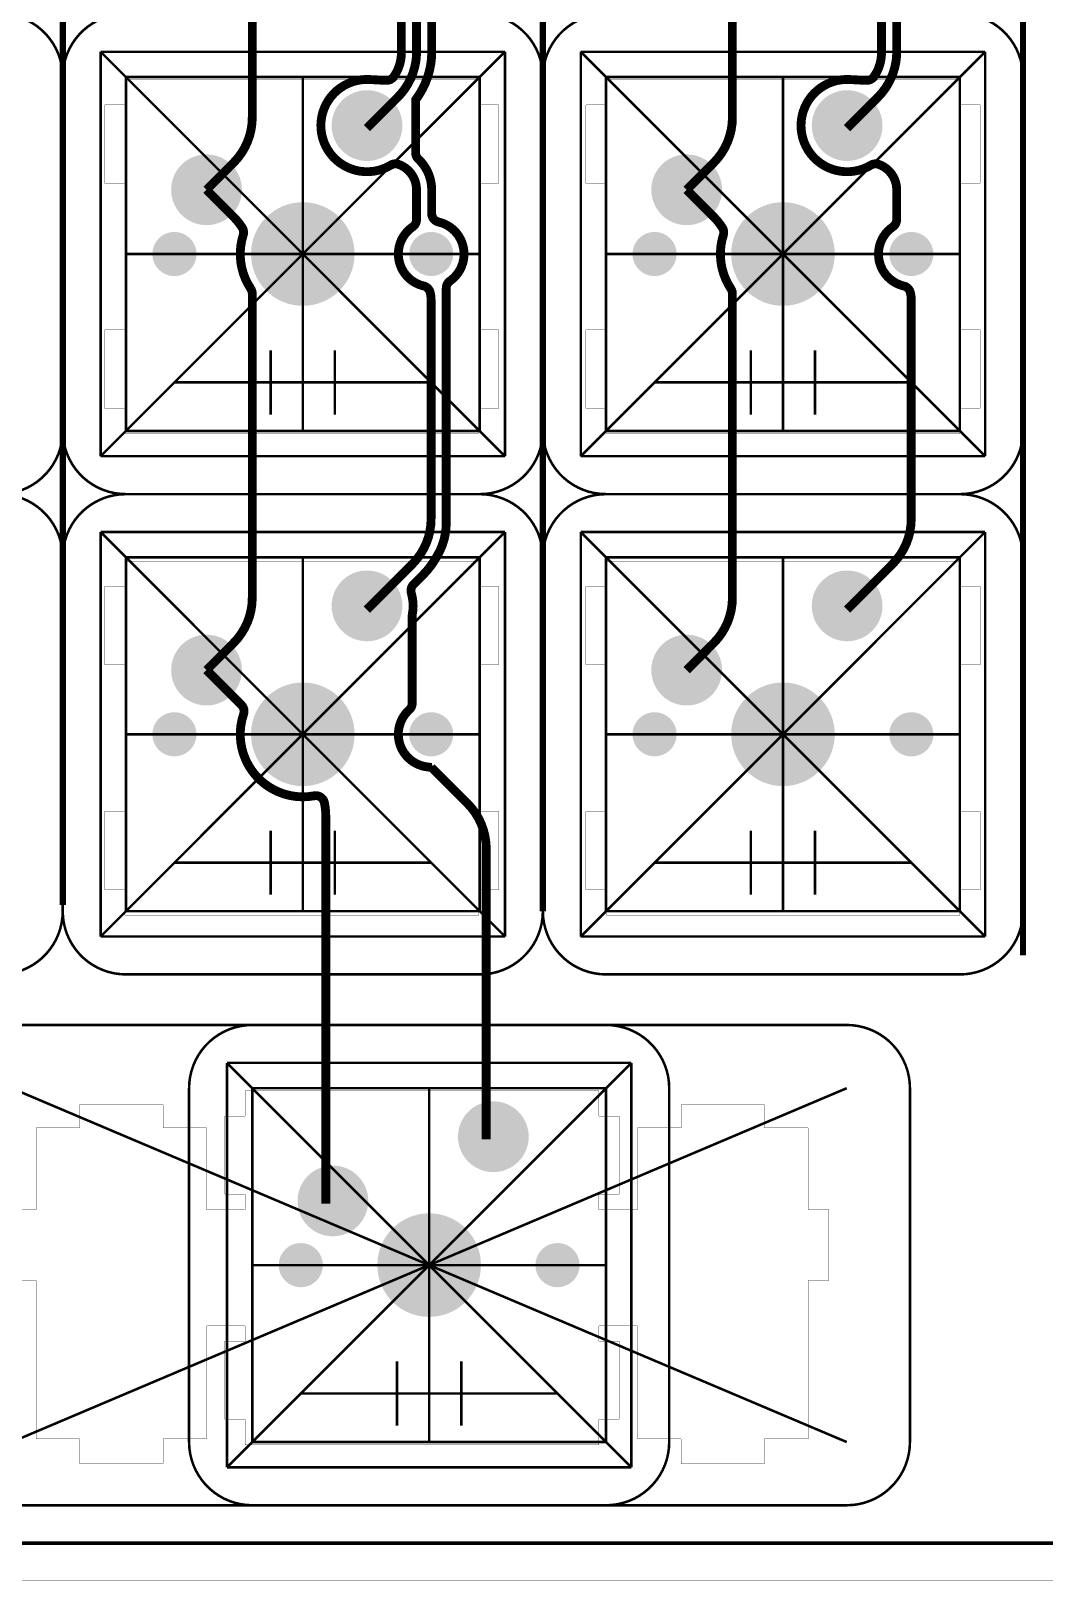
# Model space of a CAD drawing. Header units: inches. Extents: x -214 to 438, y -213 to 250.
# Drawn here: x -29.8 to 10.3, y -90.5 to -29.2 of the extents above; entities that cross this region are included whole.
import ezdxf

# ---------------------------------------------------------------- set-up
doc = ezdxf.new("R2010")
doc.units = ezdxf.units.IN
for name, color, linetype in [('Bottom Layer', 5, 'Continuous'), ('Drawing', 216, 'Continuous'), ('Drawing3', 56, 'Continuous'), ('Mechanical 22', 56, 'Continuous'), ('Multi-Layer', 9, 'Continuous'), ('Outline', 6, 'Continuous'), ('Top Layer', 1, 'Continuous')]:
    doc.layers.add(name, color=color, linetype=linetype)

msp = doc.modelspace()

# ---------------------------------------------------------------- hatches: boundary and pattern name
at = {"layer": 'Bottom Layer'}
h = msp.add_hatch(color=5, dxfattribs=at)
edge = h.paths.add_edge_path()
edge.add_arc((-16.46, -32.92), 1.4, 0, 360)
h = msp.add_hatch(color=5, dxfattribs=at)
edge = h.paths.add_edge_path()
edge.add_arc((2.54, -32.92), 1.4, 0, 360)
h = msp.add_hatch(color=5, dxfattribs=at)
edge = h.paths.add_edge_path()
edge.add_arc((-22.81, -35.46), 1.4, 0, 360)
h = msp.add_hatch(color=5, dxfattribs=at)
edge = h.paths.add_edge_path()
edge.add_arc((-3.81, -35.46), 1.4, 0, 360)
h = msp.add_hatch(color=5, dxfattribs=at)
edge = h.paths.add_edge_path()
edge.add_arc((-19, -38), 2.05, 0, 360)
h = msp.add_hatch(color=5, dxfattribs=at)
edge = h.paths.add_edge_path()
edge.add_arc((0, -38), 2.05, 0, 360)
h = msp.add_hatch(color=5, dxfattribs=at)
edge = h.paths.add_edge_path()
edge.add_arc((-24.08, -38), 0.875, 0, 360)
h = msp.add_hatch(color=5, dxfattribs=at)
edge = h.paths.add_edge_path()
edge.add_arc((-13.92, -38), 0.875, 0, 360)
h = msp.add_hatch(color=5, dxfattribs=at)
edge = h.paths.add_edge_path()
edge.add_arc((-5.08, -38), 0.875, 0, 360)
h = msp.add_hatch(color=5, dxfattribs=at)
edge = h.paths.add_edge_path()
edge.add_arc((5.08, -38), 0.875, 0, 360)
h = msp.add_hatch(color=5, dxfattribs=at)
edge = h.paths.add_edge_path()
edge.add_arc((-16.46, -51.92), 1.4, 0, 360)
h = msp.add_hatch(color=5, dxfattribs=at)
edge = h.paths.add_edge_path()
edge.add_arc((2.54, -51.92), 1.4, 0, 360)
h = msp.add_hatch(color=5, dxfattribs=at)
edge = h.paths.add_edge_path()
edge.add_arc((-22.81, -54.46), 1.4, 0, 360)
h = msp.add_hatch(color=5, dxfattribs=at)
edge = h.paths.add_edge_path()
edge.add_arc((-3.81, -54.46), 1.4, 0, 360)
h = msp.add_hatch(color=5, dxfattribs=at)
edge = h.paths.add_edge_path()
edge.add_arc((-19, -57), 2.05, 0, 360)
h = msp.add_hatch(color=5, dxfattribs=at)
edge = h.paths.add_edge_path()
edge.add_arc((0, -57), 2.05, 0, 360)
h = msp.add_hatch(color=5, dxfattribs=at)
edge = h.paths.add_edge_path()
edge.add_arc((-24.08, -57), 0.875, 0, 360)
h = msp.add_hatch(color=5, dxfattribs=at)
edge = h.paths.add_edge_path()
edge.add_arc((-13.92, -57), 0.875, 0, 360)
h = msp.add_hatch(color=5, dxfattribs=at)
edge = h.paths.add_edge_path()
edge.add_arc((-5.08, -57), 0.875, 0, 360)
h = msp.add_hatch(color=5, dxfattribs=at)
edge = h.paths.add_edge_path()
edge.add_arc((5.08, -57), 0.875, 0, 360)
h = msp.add_hatch(color=5, dxfattribs=at)
edge = h.paths.add_edge_path()
edge.add_arc((-11.46, -72.92), 1.4, 0, 360)
h = msp.add_hatch(color=5, dxfattribs=at)
edge = h.paths.add_edge_path()
edge.add_arc((-17.81, -75.46), 1.4, 0, 360)
h = msp.add_hatch(color=5, dxfattribs=at)
edge = h.paths.add_edge_path()
edge.add_arc((-14, -78), 2.05, 0, 360)
h = msp.add_hatch(color=5, dxfattribs=at)
edge = h.paths.add_edge_path()
edge.add_arc((-19.08, -78), 0.875, 0, 360)
h = msp.add_hatch(color=5, dxfattribs=at)
edge = h.paths.add_edge_path()
edge.add_arc((-8.92, -78), 0.875, 0, 360)
at = {"layer": 'Multi-Layer'}
h = msp.add_hatch(color=9, dxfattribs=at)
edge = h.paths.add_edge_path()
edge.add_arc((-16.46, -32.92), 1.4, 0, 360)
h = msp.add_hatch(color=9, dxfattribs=at)
edge = h.paths.add_edge_path()
edge.add_arc((2.54, -32.92), 1.4, 0, 360)
h = msp.add_hatch(color=9, dxfattribs=at)
edge = h.paths.add_edge_path()
edge.add_arc((-22.81, -35.46), 1.4, 0, 360)
h = msp.add_hatch(color=9, dxfattribs=at)
edge = h.paths.add_edge_path()
edge.add_arc((-3.81, -35.46), 1.4, 0, 360)
h = msp.add_hatch(color=9, dxfattribs=at)
edge = h.paths.add_edge_path()
edge.add_arc((-19, -38), 2.05, 0, 360)
h = msp.add_hatch(color=9, dxfattribs=at)
edge = h.paths.add_edge_path()
edge.add_arc((0, -38), 2.05, 0, 360)
h = msp.add_hatch(color=9, dxfattribs=at)
edge = h.paths.add_edge_path()
edge.add_arc((-24.08, -38), 0.875, 0, 360)
h = msp.add_hatch(color=9, dxfattribs=at)
edge = h.paths.add_edge_path()
edge.add_arc((-13.92, -38), 0.875, 0, 360)
h = msp.add_hatch(color=9, dxfattribs=at)
edge = h.paths.add_edge_path()
edge.add_arc((-5.08, -38), 0.875, 0, 360)
h = msp.add_hatch(color=9, dxfattribs=at)
edge = h.paths.add_edge_path()
edge.add_arc((5.08, -38), 0.875, 0, 360)
h = msp.add_hatch(color=9, dxfattribs=at)
edge = h.paths.add_edge_path()
edge.add_arc((-16.46, -51.92), 1.4, 0, 360)
h = msp.add_hatch(color=9, dxfattribs=at)
edge = h.paths.add_edge_path()
edge.add_arc((2.54, -51.92), 1.4, 0, 360)
h = msp.add_hatch(color=9, dxfattribs=at)
edge = h.paths.add_edge_path()
edge.add_arc((-22.81, -54.46), 1.4, 0, 360)
h = msp.add_hatch(color=9, dxfattribs=at)
edge = h.paths.add_edge_path()
edge.add_arc((-3.81, -54.46), 1.4, 0, 360)
h = msp.add_hatch(color=9, dxfattribs=at)
edge = h.paths.add_edge_path()
edge.add_arc((-19, -57), 2.05, 0, 360)
h = msp.add_hatch(color=9, dxfattribs=at)
edge = h.paths.add_edge_path()
edge.add_arc((0, -57), 2.05, 0, 360)
h = msp.add_hatch(color=9, dxfattribs=at)
edge = h.paths.add_edge_path()
edge.add_arc((-24.08, -57), 0.875, 0, 360)
h = msp.add_hatch(color=9, dxfattribs=at)
edge = h.paths.add_edge_path()
edge.add_arc((-13.92, -57), 0.875, 0, 360)
h = msp.add_hatch(color=9, dxfattribs=at)
edge = h.paths.add_edge_path()
edge.add_arc((-5.08, -57), 0.875, 0, 360)
h = msp.add_hatch(color=9, dxfattribs=at)
edge = h.paths.add_edge_path()
edge.add_arc((5.08, -57), 0.875, 0, 360)
h = msp.add_hatch(color=9, dxfattribs=at)
edge = h.paths.add_edge_path()
edge.add_arc((-11.46, -72.92), 1.4, 0, 360)
h = msp.add_hatch(color=9, dxfattribs=at)
edge = h.paths.add_edge_path()
edge.add_arc((-17.81, -75.46), 1.4, 0, 360)
h = msp.add_hatch(color=9, dxfattribs=at)
edge = h.paths.add_edge_path()
edge.add_arc((-14, -78), 2.05, 0, 360)
h = msp.add_hatch(color=9, dxfattribs=at)
edge = h.paths.add_edge_path()
edge.add_arc((-19.08, -78), 0.875, 0, 360)
h = msp.add_hatch(color=9, dxfattribs=at)
edge = h.paths.add_edge_path()
edge.add_arc((-8.92, -78), 0.875, 0, 360)
at = {"layer": 'Top Layer'}
h = msp.add_hatch(color=1, dxfattribs=at)
edge = h.paths.add_edge_path()
edge.add_arc((-16.46, -32.92), 1.4, 0, 360)
h = msp.add_hatch(color=1, dxfattribs=at)
edge = h.paths.add_edge_path()
edge.add_arc((2.54, -32.92), 1.4, 0, 360)
h = msp.add_hatch(color=1, dxfattribs=at)
edge = h.paths.add_edge_path()
edge.add_arc((-22.81, -35.46), 1.4, 0, 360)
h = msp.add_hatch(color=1, dxfattribs=at)
edge = h.paths.add_edge_path()
edge.add_arc((-3.81, -35.46), 1.4, 0, 360)
h = msp.add_hatch(color=1, dxfattribs=at)
edge = h.paths.add_edge_path()
edge.add_arc((-19, -38), 2.05, 0, 360)
h = msp.add_hatch(color=1, dxfattribs=at)
edge = h.paths.add_edge_path()
edge.add_arc((0, -38), 2.05, 0, 360)
h = msp.add_hatch(color=1, dxfattribs=at)
edge = h.paths.add_edge_path()
edge.add_arc((-24.08, -38), 0.875, 0, 360)
h = msp.add_hatch(color=1, dxfattribs=at)
edge = h.paths.add_edge_path()
edge.add_arc((-13.92, -38), 0.875, 0, 360)
h = msp.add_hatch(color=1, dxfattribs=at)
edge = h.paths.add_edge_path()
edge.add_arc((-5.08, -38), 0.875, 0, 360)
h = msp.add_hatch(color=1, dxfattribs=at)
edge = h.paths.add_edge_path()
edge.add_arc((5.08, -38), 0.875, 0, 360)
h = msp.add_hatch(color=1, dxfattribs=at)
edge = h.paths.add_edge_path()
edge.add_arc((-16.46, -51.92), 1.4, 0, 360)
h = msp.add_hatch(color=1, dxfattribs=at)
edge = h.paths.add_edge_path()
edge.add_arc((2.54, -51.92), 1.4, 0, 360)
h = msp.add_hatch(color=1, dxfattribs=at)
edge = h.paths.add_edge_path()
edge.add_arc((-22.81, -54.46), 1.4, 0, 360)
h = msp.add_hatch(color=1, dxfattribs=at)
edge = h.paths.add_edge_path()
edge.add_arc((-3.81, -54.46), 1.4, 0, 360)
h = msp.add_hatch(color=1, dxfattribs=at)
edge = h.paths.add_edge_path()
edge.add_arc((-19, -57), 2.05, 0, 360)
h = msp.add_hatch(color=1, dxfattribs=at)
edge = h.paths.add_edge_path()
edge.add_arc((0, -57), 2.05, 0, 360)
h = msp.add_hatch(color=1, dxfattribs=at)
edge = h.paths.add_edge_path()
edge.add_arc((-24.08, -57), 0.875, 0, 360)
h = msp.add_hatch(color=1, dxfattribs=at)
edge = h.paths.add_edge_path()
edge.add_arc((-13.92, -57), 0.875, 0, 360)
h = msp.add_hatch(color=1, dxfattribs=at)
edge = h.paths.add_edge_path()
edge.add_arc((-5.08, -57), 0.875, 0, 360)
h = msp.add_hatch(color=1, dxfattribs=at)
edge = h.paths.add_edge_path()
edge.add_arc((5.08, -57), 0.875, 0, 360)
h = msp.add_hatch(color=1, dxfattribs=at)
edge = h.paths.add_edge_path()
edge.add_arc((-11.46, -72.92), 1.4, 0, 360)
h = msp.add_hatch(color=1, dxfattribs=at)
edge = h.paths.add_edge_path()
edge.add_arc((-17.81, -75.46), 1.4, 0, 360)
h = msp.add_hatch(color=1, dxfattribs=at)
edge = h.paths.add_edge_path()
edge.add_arc((-14, -78), 2.05, 0, 360)
h = msp.add_hatch(color=1, dxfattribs=at)
edge = h.paths.add_edge_path()
edge.add_arc((-19.08, -78), 0.875, 0, 360)
h = msp.add_hatch(color=1, dxfattribs=at)
edge = h.paths.add_edge_path()
edge.add_arc((-8.92, -78), 0.875, 0, 360)

# ---------------------------------------------------------------- linework, layer by layer
at = {"layer": 'Drawing'}
for points, const_width in [([(-31.001, -28.5, -0.414214), (-28.501, -31)], 0.1), ([(-28.5, -31, -0.414214), (-26, -28.5)], 0.1), ([(-12.001, -28.5, -0.414214), (-9.501, -31)], 0.1), ([(-9.5, -31, -0.414214), (-7, -28.5)], 0.1), ([(6.999, -28.5, -0.414214), (9.499, -31)], 0.1), ([(-28.501, -45, -0.414214), (-31.001, -47.5)], 0.1), ([(-26, -47.499, -0.414214), (-28.5, -44.999)], 0.1), ([(-26, -47.5, -0.414214), (-28.5, -45)], 0.0127), ([(-9.501, -45, -0.414214), (-12.001, -47.5)], 0.1), ([(-7, -47.499, -0.414214), (-9.5, -44.999)], 0.1), ([(-7, -47.5, -0.414214), (-9.5, -45)], 0.0127), ([(9.499, -45, -0.414214), (6.999, -47.5)], 0.1), ([(-31.001, -47.5, -0.414214), (-28.501, -50)], 0.1), ([(-28.5, -50, -0.414214), (-26, -47.5)], 0.1), ([(-12.001, -47.5, -0.414214), (-9.501, -50)], 0.1), ([(-9.5, -50, -0.414214), (-7, -47.5)], 0.1), ([(6.999, -47.5, -0.414214), (9.499, -50)], 0.1), ([(-28.501, -64, -0.414214), (-31.001, -66.5)], 0.1), ([(-26, -66.499, -0.414214), (-28.5, -63.999)], 0.1), ([(-26, -66.5, -0.414214), (-28.5, -64)], 0.0127), ([(-9.501, -64, -0.414214), (-12.001, -66.5)], 0.1), ([(-7, -66.499, -0.414214), (-9.5, -63.999)], 0.1), ([(-7, -66.5, -0.414214), (-9.5, -64)], 0.0127), ([(9.499, -64, -0.414214), (6.999, -66.5)], 0.1), ([(-23.5, -71, -0.414214), (-21, -68.5)], 0.1), ([(-7.001, -68.5, -0.414214), (-4.501, -71)], 0.1), ([(2.525, -68.5, -0.414225), (5.025, -71)], 0.1), ([(-21, -87.499, -0.414214), (-23.5, -84.999)], 0.1), ([(-21, -87.5, -0.414214), (-23.5, -85)], 0.0127), ([(-4.501, -85, -0.414214), (-7.001, -87.5)], 0.1), ([(5.025, -85, -0.414225), (2.525, -87.5)], 0.1)]:
    msp.add_lwpolyline(points, format="xyb", dxfattribs=dict(at, const_width=const_width))
at = {"layer": 'Drawing', "const_width": 0.1}
for points in [[(-27, -46), (-11, -30)], [(-27, -30), (-11, -46)], [(-27, -46), (-27, -30)], [(-27, -30), (-11, -30)], [(-11, -46), (-11, -30)], [(-8, -46), (8, -30)], [(-8, -30), (8, -46)], [(-8, -46), (-8, -30)], [(-8, -30), (8, -30)], [(8, -46), (8, -30)], [(-28.501, -45), (-28.501, -31)], [(-28.5, -44.999), (-28.5, -31.001)], [(-26, -45), (-26, -31)], [(-26, -31), (-12, -31)], [(-19, -45), (-19, -31)], [(-12, -45), (-12, -31)], [(-9.501, -45), (-9.501, -31)], [(-9.5, -44.999), (-9.5, -31.001)], [(-7, -45), (-7, -31)], [(-7, -31), (7, -31)], [(0, -45), (0, -31)], [(7, -45), (7, -31)], [(9.499, -45), (9.499, -31)], [(-19, -39.27), (-19, -36.73)], [(0, -39.27), (0, -36.73)], [(-26, -38), (-12, -38)], [(-20.27, -38), (-17.73, -38)], [(-7, -38), (7, -38)], [(-1.27, -38), (1.27, -38)], [(-20.27, -44.35), (-20.27, -41.81)], [(-19, -44.35), (-19, -41.81)], [(-17.73, -44.35), (-17.73, -41.81)], [(-1.27, -44.35), (-1.27, -41.81)], [(0, -44.35), (0, -41.81)], [(1.27, -44.35), (1.27, -41.81)], [(-24.08, -43.08), (-13.92, -43.08)], [(-5.08, -43.08), (5.08, -43.08)], [(-26, -45), (-12, -45)], [(-7, -45), (7, -45)], [(-27, -46), (-11, -46)], [(-8, -46), (8, -46)], [(-26, -47.5), (-12.001, -47.5)], [(-26, -47.5), (-12.001, -47.5)], [(-7, -47.5), (6.999, -47.5)], [(-7, -47.5), (6.999, -47.5)], [(-27, -49), (-11, -49)], [(-27, -65), (-27, -49)], [(-27, -49), (-11, -65)], [(-27, -65), (-11, -49)], [(-11, -65), (-11, -49)], [(-8, -49), (8, -49)], [(-8, -65), (-8, -49)], [(-8, -49), (8, -65)], [(-8, -65), (8, -49)], [(8, -65), (8, -49)], [(-28.501, -64), (-28.501, -50)], [(-28.5, -63.999), (-28.5, -50)], [(-26, -50), (-12, -50)], [(-26, -64), (-26, -50)], [(-19, -64), (-19, -50)], [(-12, -64), (-12, -50)], [(-9.501, -64), (-9.501, -50)], [(-9.5, -63.999), (-9.5, -50)], [(-7, -50), (7, -50)], [(-7, -64), (-7, -50)], [(0, -64), (0, -50)], [(7, -64), (7, -50)], [(9.499, -64), (9.499, -50)], [(-19, -58.27), (-19, -55.73)], [(0, -58.27), (0, -55.73)], [(-26, -57), (-12, -57)], [(-20.27, -57), (-17.73, -57)], [(-7, -57), (7, -57)], [(-1.27, -57), (1.27, -57)], [(-20.27, -63.35), (-20.27, -60.81)], [(-19, -63.35), (-19, -60.81)], [(-17.73, -63.35), (-17.73, -60.81)], [(-1.27, -63.35), (-1.27, -60.81)], [(0, -63.35), (0, -60.81)], [(1.27, -63.35), (1.27, -60.81)], [(-24.08, -62.08), (-13.92, -62.08)], [(-5.08, -62.08), (5.08, -62.08)], [(-26, -64), (-12, -64)], [(-7, -64), (7, -64)], [(-27, -65), (-11, -65)], [(-8, -65), (8, -65)], [(-26, -66.5), (-12.001, -66.5)], [(-7, -66.5), (6.999, -66.5)], [(-30.524, -68.5), (2.525, -68.5)], [(-21, -68.5), (-7.001, -68.5)], [(-22, -86), (-6, -70)], [(-22, -70), (-6, -86)], [(-22, -86), (-22, -70)], [(-22, -70), (-6, -70)], [(-6, -86), (-6, -70)], [(-30.525, -71), (2.525, -85)], [(-30.524, -85), (2.525, -71)], [(-23.5, -84.999), (-23.5, -71)], [(-21, -85), (-21, -71)], [(-21, -71), (-7, -71)], [(-14, -85), (-14, -71)], [(-7, -85), (-7, -71)], [(-4.501, -85), (-4.501, -71)], [(5.025, -85), (5.025, -71)], [(-14, -79.27), (-14, -76.73)], [(-21, -78), (-7, -78)], [(-15.27, -78), (-12.73, -78)], [(-15.27, -84.35), (-15.27, -81.81)], [(-14, -84.35), (-14, -81.81)], [(-12.73, -84.35), (-12.73, -81.81)], [(-19.08, -83.08), (-8.92, -83.08)], [(-21, -85), (-7, -85)], [(-22, -86), (-6, -86)], [(-30.524, -87.5), (2.525, -87.5)], [(-21, -87.5), (-7.001, -87.5)]]:
    msp.add_lwpolyline(points, dxfattribs=at)
at = {"layer": 'Drawing'}
for points, const_width in [([(-28.526, -31, 1), (-28.476, -31, 1)], 0.05), ([(-28.524, -31, 1), (-28.475, -31, 1)], 0.05), ([(-9.526, -31, 1), (-9.476, -31, 1)], 0.05), ([(-9.524, -31, 1), (-9.475, -31, 1)], 0.05), ([(9.474, -31, 1), (9.524, -31, 1)], 0.05), ([(-28.526, -45, 1), (-28.476, -45, 1)], 0.05), ([(-28.525, -44.999, 1), (-28.475, -44.999, 1)], 0.05), ([(-28.503, -45, 1), (-28.496, -45, 1)], 0.00635), ([(-9.526, -45, 1), (-9.476, -45, 1)], 0.05), ([(-9.525, -44.999, 1), (-9.475, -44.999, 1)], 0.05), ([(-9.503, -45, 1), (-9.496, -45, 1)], 0.00635), ([(9.474, -45, 1), (9.524, -45, 1)], 0.05), ([(-26.025, -47.499, 1), (-25.975, -47.499, 1)], 0.05), ([(-26.024, -47.5, 1), (-25.975, -47.5, 1)], 0.05), ([(-26.003, -47.5, 1), (-25.996, -47.5, 1)], 0.00635), ([(-12.026, -47.5, 1), (-11.976, -47.5, 1)], 0.05), ([(-12.026, -47.5, 1), (-11.976, -47.5, 1)], 0.05), ([(-7.025, -47.499, 1), (-6.975, -47.499, 1)], 0.05), ([(-7.024, -47.5, 1), (-6.975, -47.5, 1)], 0.05), ([(-7.003, -47.5, 1), (-6.996, -47.5, 1)], 0.00635), ([(6.974, -47.5, 1), (7.024, -47.5, 1)], 0.05), ([(6.974, -47.5, 1), (7.024, -47.5, 1)], 0.05), ([(-28.526, -50, 1), (-28.476, -50, 1)], 0.05), ([(-28.524, -50, 1), (-28.475, -50, 1)], 0.05), ([(-9.526, -50, 1), (-9.476, -50, 1)], 0.05), ([(-9.524, -50, 1), (-9.475, -50, 1)], 0.05), ([(9.474, -50, 1), (9.524, -50, 1)], 0.05), ([(-28.526, -64, 1), (-28.476, -64, 1)], 0.05), ([(-28.525, -63.999, 1), (-28.475, -63.999, 1)], 0.05), ([(-28.503, -64, 1), (-28.496, -64, 1)], 0.00635), ([(-9.526, -64, 1), (-9.476, -64, 1)], 0.05), ([(-9.525, -63.999, 1), (-9.475, -63.999, 1)], 0.05), ([(-9.503, -64, 1), (-9.496, -64, 1)], 0.00635), ([(9.474, -64, 1), (9.524, -64, 1)], 0.05), ([(-26.025, -66.499, 1), (-25.975, -66.499, 1)], 0.05), ([(-26.003, -66.5, 1), (-25.996, -66.5, 1)], 0.00635), ([(-12.026, -66.5, 1), (-11.976, -66.5, 1)], 0.05), ([(-7.025, -66.499, 1), (-6.975, -66.499, 1)], 0.05), ([(-7.003, -66.5, 1), (-6.996, -66.5, 1)], 0.00635), ([(6.974, -66.5, 1), (7.024, -66.5, 1)], 0.05), ([(-21.024, -68.5, 1), (-20.975, -68.5, 1)], 0.05), ([(-7.026, -68.5, 1), (-6.976, -68.5, 1)], 0.05), ([(2.5, -68.5, 1), (2.55, -68.5, 1)], 0.05), ([(-23.524, -71, 1), (-23.475, -71, 1)], 0.05), ([(-4.526, -71, 1), (-4.476, -71, 1)], 0.05), ([(5, -71, 1), (5.05, -71, 1)], 0.05), ([(-23.525, -84.999, 1), (-23.475, -84.999, 1)], 0.05), ([(-23.503, -85, 1), (-23.496, -85, 1)], 0.00635), ([(-4.526, -85, 1), (-4.476, -85, 1)], 0.05), ([(5, -85, 1), (5.05, -85, 1)], 0.05), ([(-21.025, -87.499, 1), (-20.975, -87.499, 1)], 0.05), ([(-21.003, -87.5, 1), (-20.996, -87.5, 1)], 0.00635), ([(-7.026, -87.5, 1), (-6.976, -87.5, 1)], 0.05), ([(2.5, -87.5, 1), (2.55, -87.5, 1)], 0.05)]:
    msp.add_lwpolyline(points, format="xyb", close=True, dxfattribs=dict(at, const_width=const_width))
at = {"layer": 'Drawing3', "const_width": 0.0127}
for points in [[(-26.045, -31.1), (-12.045, -31.1)], [(-26.045, -32.101), (-26.045, -31.1)], [(-12.045, -32.101), (-12.045, -31.1)], [(-6.995, -31.1), (7.005, -31.1)], [(-6.995, -32.101), (-6.995, -31.1)], [(7.005, -32.101), (7.005, -31.1)], [(-26.844, -35.2), (-26.844, -32.101)], [(-26.844, -32.101), (-26.045, -32.101)], [(-12.045, -32.101), (-11.244, -32.101)], [(-11.244, -35.2), (-11.244, -32.101)], [(-7.794, -35.2), (-7.794, -32.101)], [(-7.794, -32.101), (-6.995, -32.101)], [(7.005, -32.101), (7.806, -32.101)], [(7.806, -35.2), (7.806, -32.101)], [(-26.844, -35.2), (-26.045, -35.2)], [(-26.045, -41), (-26.045, -35.2)], [(-12.045, -35.2), (-11.244, -35.2)], [(-12.045, -41), (-12.045, -35.2)], [(-7.794, -35.2), (-6.995, -35.2)], [(-6.995, -41), (-6.995, -35.2)], [(7.005, -35.2), (7.806, -35.2)], [(7.005, -41), (7.005, -35.2)], [(-26.844, -44.101), (-26.844, -41)], [(-26.844, -41), (-26.045, -41)], [(-12.045, -41), (-11.244, -41)], [(-11.244, -44.101), (-11.244, -41)], [(-7.794, -44.101), (-7.794, -41)], [(-7.794, -41), (-6.995, -41)], [(7.005, -41), (7.806, -41)], [(7.806, -44.101), (7.806, -41)], [(-26.844, -44.101), (-26.045, -44.101)], [(-26.045, -45.1), (-26.045, -44.101)], [(-12.045, -44.101), (-11.244, -44.101)], [(-12.045, -45.1), (-12.045, -44.101)], [(-7.794, -44.101), (-6.995, -44.101)], [(-6.995, -45.1), (-6.995, -44.101)], [(7.005, -44.101), (7.806, -44.101)], [(7.005, -45.1), (7.005, -44.101)], [(-26.045, -45.1), (-12.045, -45.1)], [(-6.995, -45.1), (7.005, -45.1)], [(-26.045, -50.15), (-12.045, -50.15)], [(-26.045, -51.151), (-26.045, -50.15)], [(-12.045, -51.151), (-12.045, -50.15)], [(-6.995, -50.15), (7.005, -50.15)], [(-6.995, -51.151), (-6.995, -50.15)], [(7.005, -51.151), (7.005, -50.15)], [(-26.844, -54.25), (-26.844, -51.151)], [(-26.844, -51.151), (-26.045, -51.151)], [(-12.045, -51.151), (-11.244, -51.151)], [(-11.244, -54.25), (-11.244, -51.151)], [(-7.794, -54.25), (-7.794, -51.151)], [(-7.794, -51.151), (-6.995, -51.151)], [(7.005, -51.151), (7.806, -51.151)], [(7.806, -54.25), (7.806, -51.151)], [(-26.844, -54.25), (-26.045, -54.25)], [(-26.045, -60.05), (-26.045, -54.25)], [(-12.045, -54.25), (-11.244, -54.25)], [(-12.045, -60.05), (-12.045, -54.25)], [(-7.794, -54.25), (-6.995, -54.25)], [(-6.995, -60.05), (-6.995, -54.25)], [(7.005, -54.25), (7.806, -54.25)], [(7.005, -60.05), (7.005, -54.25)], [(-26.844, -63.151), (-26.844, -60.05)], [(-26.844, -60.05), (-26.045, -60.05)], [(-12.045, -60.05), (-11.244, -60.05)], [(-11.244, -63.151), (-11.244, -60.05)], [(-7.794, -63.151), (-7.794, -60.05)], [(-7.794, -60.05), (-6.995, -60.05)], [(7.005, -60.05), (7.806, -60.05)], [(7.806, -63.151), (7.806, -60.05)], [(-26.844, -63.151), (-26.045, -63.151)], [(-26.045, -64.15), (-26.045, -63.151)], [(-12.045, -63.151), (-11.244, -63.151)], [(-12.045, -64.15), (-12.045, -63.151)], [(-7.794, -63.151), (-6.995, -63.151)], [(-6.995, -64.15), (-6.995, -63.151)], [(7.005, -63.151), (7.806, -63.151)], [(7.005, -64.15), (7.005, -63.151)], [(-26.045, -64.15), (-12.045, -64.15)], [(-6.995, -64.15), (7.005, -64.15)], [(-21.282, -71.106), (-7.281, -71.106)], [(-21.282, -72.105), (-21.282, -71.106)], [(-7.281, -72.105), (-7.281, -71.106)], [(-27.832, -72.575), (-27.832, -71.656)], [(-27.832, -71.656), (-24.531, -71.656)], [(-24.531, -72.575), (-24.531, -71.656)], [(-4.032, -72.575), (-4.032, -71.656)], [(-4.032, -71.656), (-0.732, -71.656)], [(-0.732, -72.575), (-0.732, -71.656)], [(-22.081, -75.206), (-22.081, -72.105)], [(-22.081, -72.105), (-21.282, -72.105)], [(-7.281, -72.105), (-6.482, -72.105)], [(-6.482, -75.206), (-6.482, -72.105)], [(-29.556, -75.805), (-29.556, -72.575)], [(-29.556, -72.575), (-27.832, -72.575)], [(-24.531, -72.575), (-22.806, -72.575)], [(-22.806, -75.805), (-22.806, -72.575)], [(-5.757, -75.805), (-5.757, -72.575)], [(-5.757, -72.575), (-4.032, -72.575)], [(-0.732, -72.575), (0.994, -72.575)], [(0.994, -75.805), (0.994, -72.575)], [(-22.081, -75.206), (-21.282, -75.206)], [(-21.282, -75.805), (-21.282, -75.206)], [(-7.281, -75.206), (-6.482, -75.206)], [(-7.281, -75.805), (-7.281, -75.206)], [(-30.382, -75.805), (-29.556, -75.805)], [(-22.806, -75.805), (-21.282, -75.805)], [(-7.281, -75.805), (-5.757, -75.805)], [(0.994, -75.805), (1.818, -75.805)], [(1.818, -78.605), (1.818, -75.805)], [(-30.382, -78.605), (-29.556, -78.605)], [(-29.556, -84.876), (-29.556, -78.605)], [(0.994, -78.605), (1.818, -78.605)], [(0.994, -84.876), (0.994, -78.605)], [(-22.806, -80.405), (-21.282, -80.405)], [(-22.806, -84.876), (-22.806, -80.405)], [(-21.282, -81.006), (-21.282, -80.405)], [(-7.281, -80.405), (-5.757, -80.405)], [(-7.281, -81.006), (-7.281, -80.405)], [(-5.757, -84.876), (-5.757, -80.405)], [(-22.081, -84.105), (-22.081, -81.006)], [(-22.081, -81.006), (-21.282, -81.006)], [(-7.281, -81.006), (-6.482, -81.006)], [(-6.482, -84.105), (-6.482, -81.006)], [(-22.081, -84.105), (-21.282, -84.105)], [(-21.282, -85.106), (-21.282, -84.105)], [(-7.281, -84.105), (-6.482, -84.105)], [(-7.281, -85.106), (-7.281, -84.105)], [(-29.556, -84.876), (-27.832, -84.876)], [(-27.832, -85.855), (-27.832, -84.876)], [(-24.531, -84.876), (-22.806, -84.876)], [(-24.531, -85.855), (-24.531, -84.876)], [(-21.282, -85.106), (-7.281, -85.106)], [(-5.757, -84.876), (-4.032, -84.876)], [(-4.032, -85.855), (-4.032, -84.876)], [(-0.732, -84.876), (0.994, -84.876)], [(-0.732, -85.855), (-0.732, -84.876)], [(-27.832, -85.855), (-24.531, -85.855)], [(-4.032, -85.855), (-0.732, -85.855)], [(-136.2, -90.49), (208.605, -90.49)]]:
    msp.add_lwpolyline(points, dxfattribs=at)
at = {"layer": 'Mechanical 22', "const_width": 0.25}
for points in [[(-28.501, -63.75), (-28.501, 47.25)], [(-9.501, -64), (-9.501, 47)], [(9.499, -65.75), (9.499, 45.25)]]:
    msp.add_lwpolyline(points, dxfattribs=at)
at = {"layer": 'Outline', "const_width": 0.15}
msp.add_lwpolyline([(-134.25, -89), (13.664, -89)], dxfattribs=at)
at = {"layer": 'Top Layer', "const_width": 0.35}
for points in [[(-14.5, -29.998), (-14.5, -20.363)], [(-13.9, -29.981), (-13.9, -20.363)], [(4.5, -29.998), (4.5, -20.363)], [(-21, -32.598), (-21, -20.567)], [(-15.1, -30.004), (-15.1, -20.994)], [(-2, -32.598), (-2, -20.567)], [(3.9, -30.004), (3.9, -20.994)], [(-13.9, -29.984), (-13.9, -30.016)], [(-14.572, -30.605), (-14.565, -30.575)], [(-13.989, -30.747), (-13.982, -30.719)], [(4.428, -30.605), (4.435, -30.575)], [(-16.365, -31.097), (-15.705, -31.132)], [(-15.454, -31.043), (-15.426, -31.019)], [(-15.426, -31.019), (-15.426, -31.019)], [(2.635, -31.097), (3.295, -31.132)], [(3.546, -31.043), (3.574, -31.019)], [(3.574, -31.019), (3.574, -31.019)], [(-16.464, -33.02), (-15.244, -31.8)], [(-14.536, -33.991), (-14.536, -31.9)], [(-14.536, -31.9), (-14.536, -31.9)], [(2.536, -33.02), (3.756, -31.8)], [(-22.81, -35.46), (-21.744, -34.394)], [(-3.81, -35.46), (-2.744, -34.394)], [(-22.81, -35.46), (-21.744, -36.526)], [(-14.5, -36.637), (-14.5, -35.46)], [(-13.9, -36.393), (-13.9, -35.46)], [(-3.81, -35.46), (-2.744, -36.526)], [(4.5, -36.637), (4.5, -35.46)], [(-13.324, -39.352), (-13.324, -39.352)], [(-13.324, -48.637), (-13.324, -39.352)], [(-21, -51.598), (-21, -39.567)], [(-13.924, -48.476), (-13.924, -39.8)], [(-2, -51.598), (-2, -39.567)], [(5.076, -48.476), (5.076, -39.8)], [(-16.465, -52.07), (-14.668, -50.272)], [(-13.742, -50.043), (-13.664, -49.908)], [(2.535, -52.07), (4.332, -50.272)], [(-14.619, -51.072), (-14.244, -50.697)], [(-14.244, -50.697), (-14.244, -50.697)], [(-14.67, -55.77), (-14.67, -52.276)], [(-22.81, -54.46), (-21.744, -53.394)], [(-3.81, -54.46), (-2.744, -53.394)], [(-22.81, -54.46), (-21.426, -55.844)], [(-14.027, -58.296), (-13.909, -58.311)], [(-13.909, -58.311), (-12.485, -59.735)], [(-18.091, -75.566), (-18.091, -60.231)], [(-11.741, -73.026), (-11.741, -61.531)]]:
    msp.add_lwpolyline(points, dxfattribs=at)
for points in [[(-15.1, -30.004, -0.168021), (-15.426, -31.019)], [(-14.5, -29.998, -0.065327), (-14.565, -30.575)], [(-13.9, -30.016, -0.062787), (-13.982, -30.719)], [(-13.9, -29.984, -0.002134), (-13.9, -29.981)], [(3.9, -30.004, -0.168021), (3.574, -31.019)], [(4.5, -29.998, -0.065327), (4.435, -30.575)], [(-14.572, -30.605, -0.137531), (-15.244, -31.8)], [(-13.989, -30.747, -0.102686), (-14.536, -31.9)], [(4.428, -30.605, -0.137531), (3.756, -31.8)], [(-17.537, -34.393, -0.745448), (-16.365, -31.097)], [(-15.454, -31.043, -0.197732), (-15.705, -31.132)], [(1.463, -34.393, -0.745448), (2.635, -31.097)], [(3.546, -31.043, -0.197732), (3.295, -31.132)], [(-21, -32.598, -0.198912), (-21.744, -34.394)], [(-2, -32.598, -0.198912), (-2.744, -34.394)], [(-15.515, -34.482, -0.302584), (-17.537, -34.393)], [(-15.515, -34.482, -0.21991), (-15.223, -34.45)], [(-15.223, -34.45, -0.321197), (-14.5, -35.46)], [(-14.427, -34.244, -0.205081), (-14.536, -33.991)], [(-14.427, -34.244, -0.207369), (-13.9, -35.46)], [(3.485, -34.482, -0.302584), (1.463, -34.393)], [(3.485, -34.482, -0.21991), (3.777, -34.45)], [(3.777, -34.45, -0.321197), (4.5, -35.46)], [(-21.744, -36.526, -0.054753), (-21.397, -36.959)], [(-21.397, -36.959, -0.22048), (-21.359, -37.251)], [(-14.812, -38.946, -0.479282), (-14.652, -36.926)], [(-14.5, -36.637, -0.247129), (-14.652, -36.926)], [(-13.63, -36.733, -0.34709), (-13.9, -36.393)], [(-13.63, -36.733, -0.349764), (-12.62, -38)], [(-2.744, -36.526, -0.054753), (-2.397, -36.959)], [(-2.397, -36.959, -0.22048), (-2.359, -37.251)], [(4, -38.724, -0.411963), (4.348, -36.926)], [(4.5, -36.637, -0.247129), (4.348, -36.926)], [(-21.058, -39.375, -0.227934), (-21.359, -37.251)], [(-2.058, -39.375, -0.227934), (-2.359, -37.251)], [(-12.62, -38, -0.244922), (-13.175, -39.066)], [(-14.219, -39.265, -0.189419), (-15, -38.724)], [(4.781, -39.265, -0.189419), (4, -38.724)], [(-21.058, -39.375, -0.146365), (-21, -39.567)], [(-14.219, -39.265, -0.272191), (-13.963, -39.511)], [(-13.324, -39.352, -0.243851), (-13.175, -39.066)], [(-2.058, -39.375, -0.146365), (-2, -39.567)], [(4.781, -39.265, -0.272191), (5.037, -39.511)], [(-13.963, -39.511, -0.06796), (-13.924, -39.8)], [(5.037, -39.511, -0.06796), (5.076, -39.8)], [(-13.924, -48.476, -0.198912), (-14.668, -50.272)], [(5.076, -48.476, -0.198912), (4.332, -50.272)], [(-13.324, -48.637, -0.131762), (-13.664, -49.908)], [(-13.742, -50.043, -0.065947), (-14.244, -50.697)], [(-21, -51.598, -0.198912), (-21.744, -53.394)], [(-14.707, -51.413, -0.26972), (-14.619, -51.072)], [(-14.707, -51.413, -0.119993), (-14.67, -52.276)], [(-2, -51.598, -0.198912), (-2.744, -53.394)], [(-21.426, -55.844, -0.28424), (-21.343, -56.203)], [(-14.67, -55.77, -0.212702), (-14.786, -56.03)], [(-18.551, -59.434, -0.572956), (-21.343, -56.203)], [(-14.828, -57.93, -0.434473), (-14.786, -56.03)], [(-14.039, -58.295, -0.172006), (-14.828, -57.93)], [(-14.039, -58.295, -0.008527), (-14.027, -58.296)], [(-18.551, -59.434, -0.405463), (-18.146, -59.705)], [(-18.146, -59.705, -0.052167), (-18.091, -60.231)], [(-12.485, -59.735, -0.198912), (-11.741, -61.531)]]:
    msp.add_lwpolyline(points, format="xyb", dxfattribs=at)
at = {"layer": 'Top Layer', "const_width": 0.175}
for points in [[(-15.187, -30.004, 1), (-15.012, -30.004, 1)], [(-14.587, -29.998, 1), (-14.412, -29.998, 1)], [(-13.988, -29.981, 1), (-13.812, -29.981, 1)], [(-13.987, -29.984, 1), (-13.812, -29.984, 1)], [(-13.987, -30.016, 1), (-13.812, -30.016, 1)], [(3.813, -30.004, 1), (3.988, -30.004, 1)], [(4.413, -29.998, 1), (4.588, -29.998, 1)], [(-14.66, -30.605, 1), (-14.485, -30.605, 1)], [(-14.652, -30.575, 1), (-14.477, -30.575, 1)], [(-14.077, -30.747, 1), (-13.902, -30.747, 1)], [(-14.07, -30.719, 1), (-13.895, -30.719, 1)], [(4.34, -30.605, 1), (4.515, -30.605, 1)], [(4.348, -30.575, 1), (4.523, -30.575, 1)], [(-16.453, -31.097, 1), (-16.278, -31.097, 1)], [(-15.792, -31.132, 1), (-15.617, -31.132, 1)], [(-15.541, -31.043, 1), (-15.366, -31.043, 1)], [(-15.514, -31.019, 1), (-15.339, -31.019, 1)], [(2.547, -31.097, 1), (2.722, -31.097, 1)], [(3.208, -31.132, 1), (3.383, -31.132, 1)], [(3.459, -31.043, 1), (3.634, -31.043, 1)], [(3.486, -31.019, 1), (3.661, -31.019, 1)], [(-15.331, -31.8, 1), (-15.156, -31.8, 1)], [(-14.624, -31.9, 1), (-14.449, -31.9, 1)], [(3.669, -31.8, 1), (3.844, -31.8, 1)], [(-21.088, -32.598, 1), (-20.913, -32.598, 1)], [(-2.088, -32.598, 1), (-1.913, -32.598, 1)], [(-21.831, -34.394, 1), (-21.656, -34.394, 1)], [(-17.625, -34.393, 1), (-17.45, -34.393, 1)], [(-17.625, -34.393, 1), (-17.45, -34.393, 1)], [(-15.603, -34.482, 1), (-15.428, -34.482, 1)], [(-15.603, -34.482, 1), (-15.428, -34.482, 1)], [(-15.311, -34.45, 1), (-15.136, -34.45, 1)], [(-15.311, -34.45, 1), (-15.136, -34.45, 1)], [(-14.624, -33.991, 1), (-14.449, -33.991, 1)], [(-14.515, -34.244, 1), (-14.34, -34.244, 1)], [(-14.515, -34.244, 1), (-14.34, -34.244, 1)], [(-2.831, -34.394, 1), (-2.656, -34.394, 1)], [(1.375, -34.393, 1), (1.55, -34.393, 1)], [(1.375, -34.393, 1), (1.55, -34.393, 1)], [(3.397, -34.482, 1), (3.572, -34.482, 1)], [(3.397, -34.482, 1), (3.572, -34.482, 1)], [(3.689, -34.45, 1), (3.864, -34.45, 1)], [(3.689, -34.45, 1), (3.864, -34.45, 1)], [(-14.587, -35.46, 1), (-14.412, -35.46, 1)], [(-13.988, -35.46, 1), (-13.812, -35.46, 1)], [(4.413, -35.46, 1), (4.588, -35.46, 1)], [(-21.831, -36.526, 1), (-21.656, -36.526, 1)], [(-21.484, -36.959, 1), (-21.309, -36.959, 1)], [(-21.484, -36.959, 1), (-21.309, -36.959, 1)], [(-14.739, -36.926, 1), (-14.564, -36.926, 1)], [(-14.739, -36.926, 1), (-14.564, -36.926, 1)], [(-14.587, -36.637, 1), (-14.412, -36.637, 1)], [(-13.988, -36.393, 1), (-13.812, -36.393, 1)], [(-13.718, -36.733, 1), (-13.543, -36.733, 1)], [(-13.718, -36.733, 1), (-13.543, -36.733, 1)], [(-2.831, -36.526, 1), (-2.656, -36.526, 1)], [(-2.484, -36.959, 1), (-2.309, -36.959, 1)], [(-2.484, -36.959, 1), (-2.309, -36.959, 1)], [(4.261, -36.926, 1), (4.436, -36.926, 1)], [(4.261, -36.926, 1), (4.436, -36.926, 1)], [(4.413, -36.637, 1), (4.588, -36.637, 1)], [(-21.446, -37.251, 1), (-21.271, -37.251, 1)], [(-21.446, -37.251, 1), (-21.271, -37.251, 1)], [(-2.446, -37.251, 1), (-2.271, -37.251, 1)], [(-2.446, -37.251, 1), (-2.271, -37.251, 1)], [(-12.708, -38, 1), (-12.532, -38, 1)], [(-12.708, -38, 1), (-12.532, -38, 1)], [(-15.088, -38.724, 1), (-14.913, -38.724, 1)], [(3.912, -38.724, 1), (4.088, -38.724, 1)], [(3.912, -38.724, 1), (4.088, -38.724, 1)], [(-21.146, -39.375, 1), (-20.971, -39.375, 1)], [(-21.146, -39.375, 1), (-20.971, -39.375, 1)], [(-14.899, -38.946, 1), (-14.724, -38.946, 1)], [(-14.306, -39.265, 1), (-14.131, -39.265, 1)], [(-14.306, -39.265, 1), (-14.131, -39.265, 1)], [(-13.411, -39.352, 1), (-13.236, -39.352, 1)], [(-13.263, -39.066, 1), (-13.088, -39.066, 1)], [(-13.263, -39.066, 1), (-13.088, -39.066, 1)], [(-2.146, -39.375, 1), (-1.971, -39.375, 1)], [(-2.146, -39.375, 1), (-1.971, -39.375, 1)], [(4.694, -39.265, 1), (4.869, -39.265, 1)], [(4.694, -39.265, 1), (4.869, -39.265, 1)], [(-21.088, -39.567, 1), (-20.913, -39.567, 1)], [(-14.051, -39.511, 1), (-13.876, -39.511, 1)], [(-14.051, -39.511, 1), (-13.876, -39.511, 1)], [(-14.011, -39.8, 1), (-13.836, -39.8, 1)], [(-2.088, -39.567, 1), (-1.913, -39.567, 1)], [(4.949, -39.511, 1), (5.124, -39.511, 1)], [(4.949, -39.511, 1), (5.124, -39.511, 1)], [(4.989, -39.8, 1), (5.164, -39.8, 1)], [(-14.011, -48.476, 1), (-13.836, -48.476, 1)], [(4.989, -48.476, 1), (5.164, -48.476, 1)], [(-13.411, -48.637, 1), (-13.236, -48.637, 1)], [(-14.755, -50.272, 1), (-14.58, -50.272, 1)], [(-13.83, -50.043, 1), (-13.655, -50.043, 1)], [(-13.752, -49.908, 1), (-13.577, -49.908, 1)], [(4.245, -50.272, 1), (4.42, -50.272, 1)], [(-14.331, -50.697, 1), (-14.156, -50.697, 1)], [(-21.088, -51.598, 1), (-20.913, -51.598, 1)], [(-14.794, -51.413, 1), (-14.619, -51.413, 1)], [(-14.794, -51.413, 1), (-14.619, -51.413, 1)], [(-14.706, -51.072, 1), (-14.531, -51.072, 1)], [(-2.088, -51.598, 1), (-1.913, -51.598, 1)], [(-14.757, -52.276, 1), (-14.582, -52.276, 1)], [(-21.831, -53.394, 1), (-21.656, -53.394, 1)], [(-2.831, -53.394, 1), (-2.656, -53.394, 1)], [(-21.513, -55.844, 1), (-21.338, -55.844, 1)], [(-14.757, -55.77, 1), (-14.582, -55.77, 1)], [(-21.431, -56.203, 1), (-21.256, -56.203, 1)], [(-21.431, -56.203, 1), (-21.256, -56.203, 1)], [(-14.873, -56.03, 1), (-14.698, -56.03, 1)], [(-14.873, -56.03, 1), (-14.698, -56.03, 1)], [(-14.915, -57.93, 1), (-14.74, -57.93, 1)], [(-14.915, -57.93, 1), (-14.74, -57.93, 1)], [(-14.127, -58.295, 1), (-13.952, -58.295, 1)], [(-14.127, -58.295, 1), (-13.952, -58.295, 1)], [(-14.115, -58.296, 1), (-13.94, -58.296, 1)], [(-18.639, -59.434, 1), (-18.464, -59.434, 1)], [(-18.639, -59.434, 1), (-18.464, -59.434, 1)], [(-18.234, -59.705, 1), (-18.059, -59.705, 1)], [(-18.234, -59.705, 1), (-18.059, -59.705, 1)], [(-18.179, -60.231, 1), (-18.004, -60.231, 1)], [(-12.572, -59.735, 1), (-12.397, -59.735, 1)], [(-11.829, -61.531, 1), (-11.654, -61.531, 1)]]:
    msp.add_lwpolyline(points, format="xyb", close=True, dxfattribs=at)

doc.saveas('drawing.dxf')
